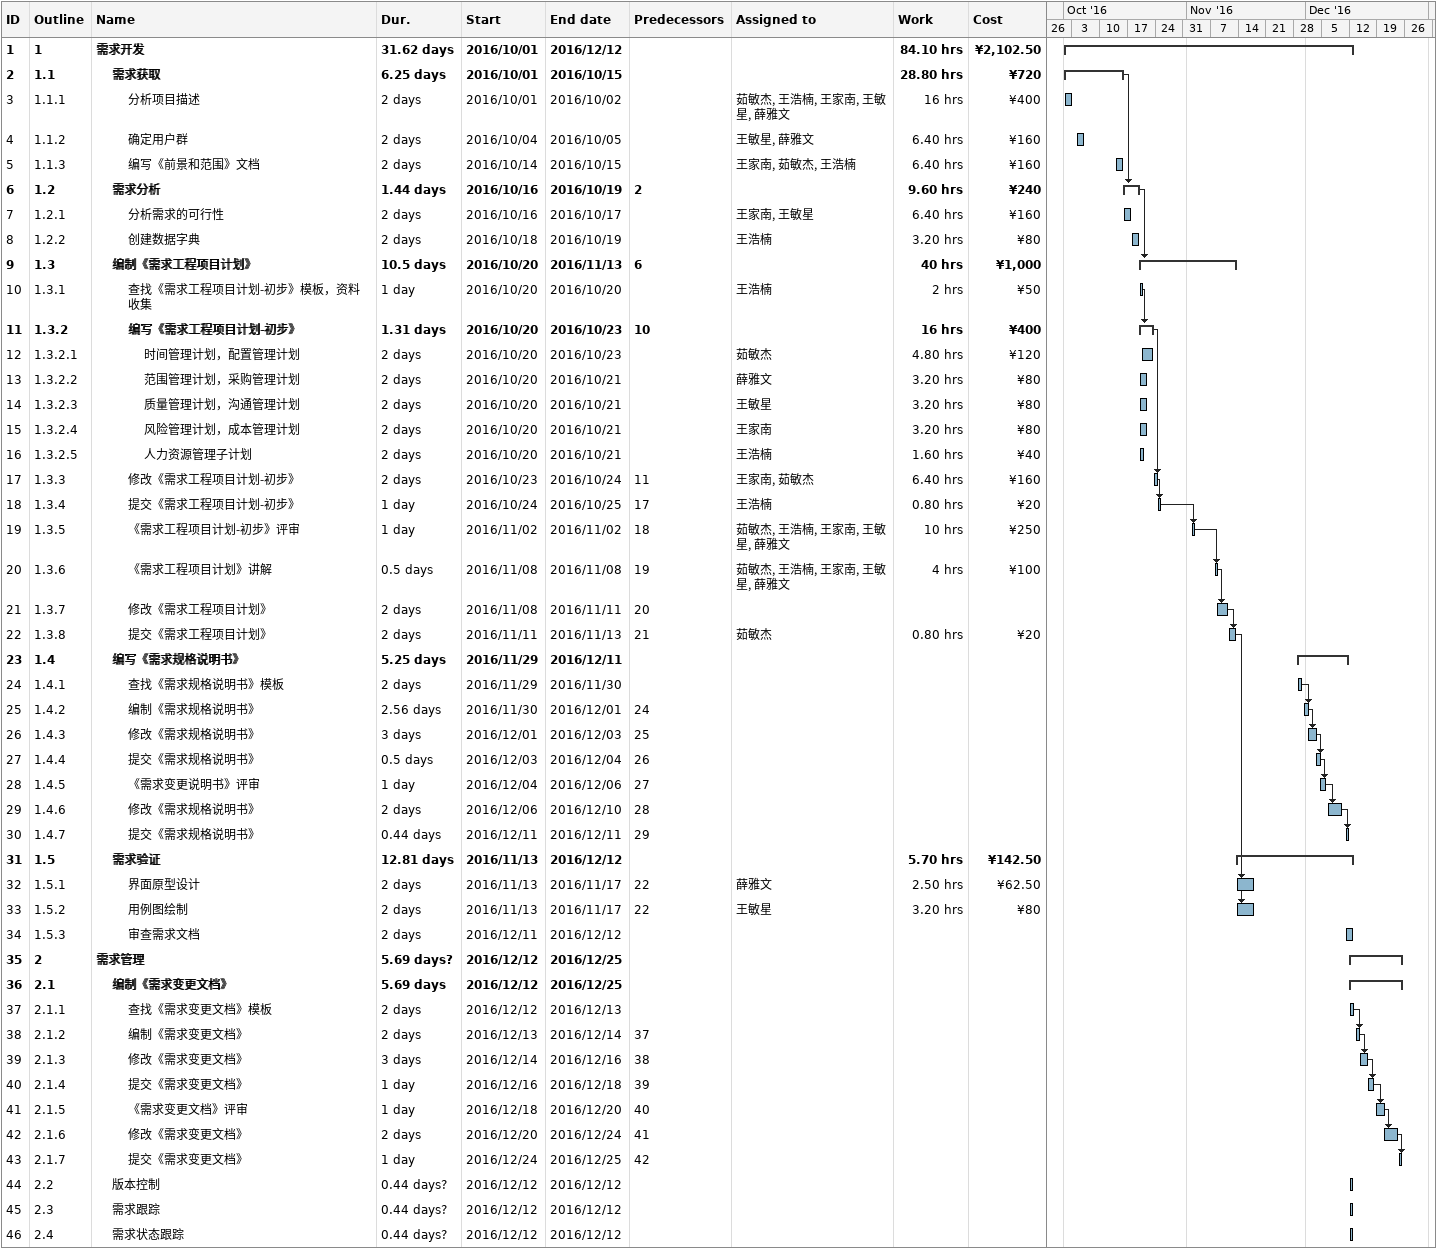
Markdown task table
| ID | WBS | Task | Duration | Start | Finish | Predecessors | Resources | Work (h) | Cost (¥) |
|---|---|---|---|---|---|---|---|---|---|
| 1 | 1 | **需求开发** | 31.62d | 2016-10-01 | 2016-12-12 |  |  | 84.10 | 2102.50 |
| 2 | 1.1 | **需求获取** | 6.25d | 2016-10-01 | 2016-10-15 |  |  | 28.80 | 720 |
| 3 | 1.1.1 | 分析项目描述 | 2d | 2016-10-01 | 2016-10-02 |  | 茹敏杰, 王浩楠, 王家南, 王敏星, 薛雅文 | 16 | 400 |
| 4 | 1.1.2 | 确定用户群 | 2d | 2016-10-04 | 2016-10-05 |  | 王敏星, 薛雅文 | 6.40 | 160 |
| 5 | 1.1.3 | 编写《前景和范围》文档 | 2d | 2016-10-14 | 2016-10-15 |  | 王家南, 茹敏杰, 王浩楠 | 6.40 | 160 |
| 6 | 1.2 | **需求分析** | 1.44d | 2016-10-16 | 2016-10-19 | 2 |  | 9.60 | 240 |
| 7 | 1.2.1 | 分析需求的可行性 | 2d | 2016-10-16 | 2016-10-17 |  | 王家南, 王敏星 | 6.40 | 160 |
| 8 | 1.2.2 | 创建数据字典 | 2d | 2016-10-18 | 2016-10-19 |  | 王浩楠 | 3.20 | 80 |
| 9 | 1.3 | **编制《需求工程项目计划》** | 10.5d | 2016-10-20 | 2016-11-13 | 6 |  | 40 | 1000 |
| 10 | 1.3.1 | 查找《需求工程项目计划-初步》模板，资料收集 | 1d | 2016-10-20 | 2016-10-20 |  | 王浩楠 | 2 | 50 |
| 11 | 1.3.2 | **编写《需求工程项目计划-初步》** | 1.31d | 2016-10-20 | 2016-10-23 | 10 |  | 16 | 400 |
| 12 | 1.3.2.1 | 时间管理计划，配置管理计划 | 2d | 2016-10-20 | 2016-10-23 |  | 茹敏杰 | 4.80 | 120 |
| 13 | 1.3.2.2 | 范围管理计划，采购管理计划 | 2d | 2016-10-20 | 2016-10-21 |  | 薛雅文 | 3.20 | 80 |
| 14 | 1.3.2.3 | 质量管理计划，沟通管理计划 | 2d | 2016-10-20 | 2016-10-21 |  | 王敏星 | 3.20 | 80 |
| 15 | 1.3.2.4 | 风险管理计划，成本管理计划 | 2d | 2016-10-20 | 2016-10-21 |  | 王家南 | 3.20 | 80 |
| 16 | 1.3.2.5 | 人力资源管理子计划 | 2d | 2016-10-20 | 2016-10-21 |  | 王浩楠 | 1.60 | 40 |
| 17 | 1.3.3 | 修改《需求工程项目计划-初步》 | 2d | 2016-10-23 | 2016-10-24 | 11 | 王家南, 茹敏杰 | 6.40 | 160 |
| 18 | 1.3.4 | 提交《需求工程项目计划-初步》 | 1d | 2016-10-24 | 2016-10-25 | 17 | 王浩楠 | 0.80 | 20 |
| 19 | 1.3.5 | 《需求工程项目计划-初步》评审 | 1d | 2016-11-02 | 2016-11-02 | 18 | 茹敏杰, 王浩楠, 王家南, 王敏星, 薛雅文 | 10 | 250 |
| 20 | 1.3.6 | 《需求工程项目计划》讲解 | 0.5d | 2016-11-08 | 2016-11-08 | 19 | 茹敏杰, 王浩楠, 王家南, 王敏星, 薛雅文 | 4 | 100 |
| 21 | 1.3.7 | 修改《需求工程项目计划》 | 2d | 2016-11-08 | 2016-11-11 | 20 |  |  |  |
| 22 | 1.3.8 | 提交《需求工程项目计划》 | 2d | 2016-11-11 | 2016-11-13 | 21 | 茹敏杰 | 0.80 | 20 |
| 23 | 1.4 | **编写《需求规格说明书》** | 5.25d | 2016-11-29 | 2016-12-11 |  |  |  |  |
| 24 | 1.4.1 | 查找《需求规格说明书》模板 | 2d | 2016-11-29 | 2016-11-30 |  |  |  |  |
| 25 | 1.4.2 | 编制《需求规格说明书》 | 2.56d | 2016-11-30 | 2016-12-01 | 24 |  |  |  |
| 26 | 1.4.3 | 修改《需求规格说明书》 | 3d | 2016-12-01 | 2016-12-03 | 25 |  |  |  |
| 27 | 1.4.4 | 提交《需求规格说明书》 | 0.5d | 2016-12-03 | 2016-12-04 | 26 |  |  |  |
| 28 | 1.4.5 | 《需求变更说明书》评审 | 1d | 2016-12-04 | 2016-12-06 | 27 |  |  |  |
| 29 | 1.4.6 | 修改《需求规格说明书》 | 2d | 2016-12-06 | 2016-12-10 | 28 |  |  |  |
| 30 | 1.4.7 | 提交《需求规格说明书》 | 0.44d | 2016-12-11 | 2016-12-11 | 29 |  |  |  |
| 31 | 1.5 | **需求验证** | 12.81d | 2016-11-13 | 2016-12-12 |  |  | 5.70 | 142.50 |
| 32 | 1.5.1 | 界面原型设计 | 2d | 2016-11-13 | 2016-11-17 | 22 | 薛雅文 | 2.50 | 62.50 |
| 33 | 1.5.2 | 用例图绘制 | 2d | 2016-11-13 | 2016-11-17 | 22 | 王敏星 | 3.20 | 80 |
| 34 | 1.5.3 | 审查需求文档 | 2d | 2016-12-11 | 2016-12-12 |  |  |  |  |
| 35 | 2 | **需求管理** | 5.69d? | 2016-12-12 | 2016-12-25 |  |  |  |  |
| 36 | 2.1 | **编制《需求变更文档》** | 5.69d | 2016-12-12 | 2016-12-25 |  |  |  |  |
| 37 | 2.1.1 | 查找《需求变更文档》模板 | 2d | 2016-12-12 | 2016-12-13 |  |  |  |  |
| 38 | 2.1.2 | 编制《需求变更文档》 | 2d | 2016-12-13 | 2016-12-14 | 37 |  |  |  |
| 39 | 2.1.3 | 修改《需求变更文档》 | 3d | 2016-12-14 | 2016-12-16 | 38 |  |  |  |
| 40 | 2.1.4 | 提交《需求变更文档》 | 1d | 2016-12-16 | 2016-12-18 | 39 |  |  |  |
| 41 | 2.1.5 | 《需求变更文档》评审 | 1d | 2016-12-18 | 2016-12-20 | 40 |  |  |  |
| 42 | 2.1.6 | 修改《需求变更文档》 | 2d | 2016-12-20 | 2016-12-24 | 41 |  |  |  |
| 43 | 2.1.7 | 提交《需求变更文档》 | 1d | 2016-12-24 | 2016-12-25 | 42 |  |  |  |
| 44 | 2.2 | 版本控制 | 0.44d? | 2016-12-12 | 2016-12-12 |  |  |  |  |
| 45 | 2.3 | 需求跟踪 | 0.44d? | 2016-12-12 | 2016-12-12 |  |  |  |  |
| 46 | 2.4 | 需求状态跟踪 | 0.44d? | 2016-12-12 | 2016-12-12 |  |  |  |  |
